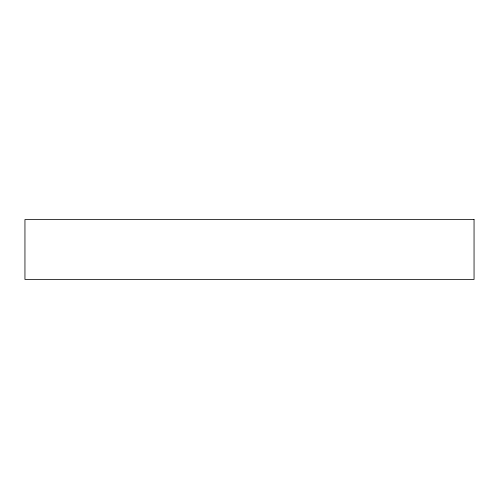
<?xml version="1.0" encoding="UTF-8"?>
<svg xmlns="http://www.w3.org/2000/svg" width="499" height="499" viewBox="0 0 499 499"><rect width="100%" height="100%" fill="white"/><g stroke="black" fill="none" stroke-linecap="round" stroke-linejoin="round"><path stroke-width="0.75" d="M474.05 219.56L24.95 219.56L24.95 279.44L474.05 279.44L474.05 219.56"/></g></svg>
